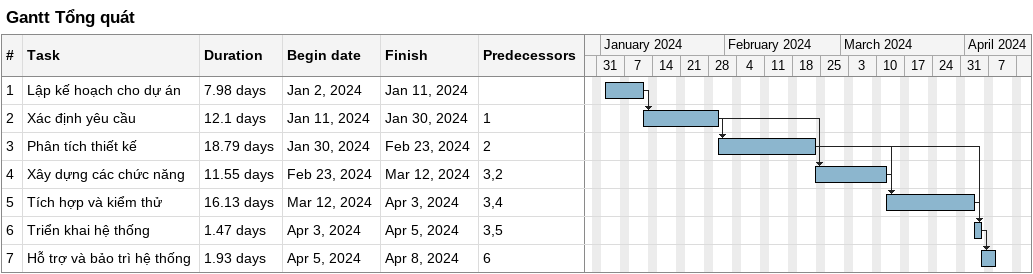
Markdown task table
Gantt Tổng quát

| ID | Task | Duration | Start | Finish | Predecessors |
|---|---|---|---|---|---|
| 1 | Lập kế hoạch cho dự án | 7.98d | 2024-01-02 | 2024-01-11 |  |
| 2 | Xác định yêu cầu | 12.1d | 2024-01-11 | 2024-01-30 | 1 |
| 3 | Phân tích thiết kế | 18.79d | 2024-01-30 | 2024-02-23 | 2 |
| 4 | Xây dựng các chức năng | 11.55d | 2024-02-23 | 2024-03-12 | 3, 2 |
| 5 | Tích hợp và kiểm thử | 16.13d | 2024-03-12 | 2024-04-03 | 3, 4 |
| 6 | Triển khai hệ thống | 1.47d | 2024-04-03 | 2024-04-05 | 3, 5 |
| 7 | Hỗ trợ và bảo trì hệ thống | 1.93d | 2024-04-05 | 2024-04-08 | 6 |
